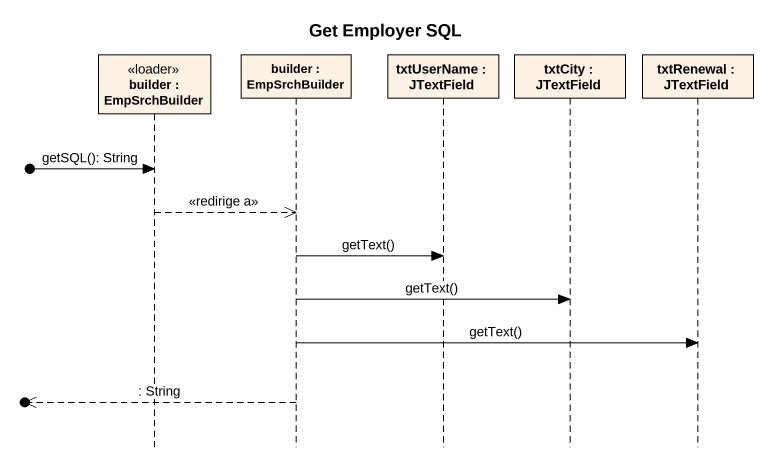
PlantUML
@startuml
title Get Employer SQL
hide footbox
participant "builder : EmpSrchBuilder" as builder <<loader>>
participant "builder : EmpSrchBuilder" as builder_2
participant "txtUserName : JTextField" as txtUserName
participant "txtCity : JTextField" as txtCity
participant "txtRenewal : JTextField" as txtRenewal

[o-> builder : getSQL(): String
builder -->> builder_2 : <<redirige a>>
builder_2 -> txtUserName : getText()
builder_2 -> txtCity : getText()
builder_2 -> txtRenewal : getText()
[o<<-- builder_2 : : String
@enduml
